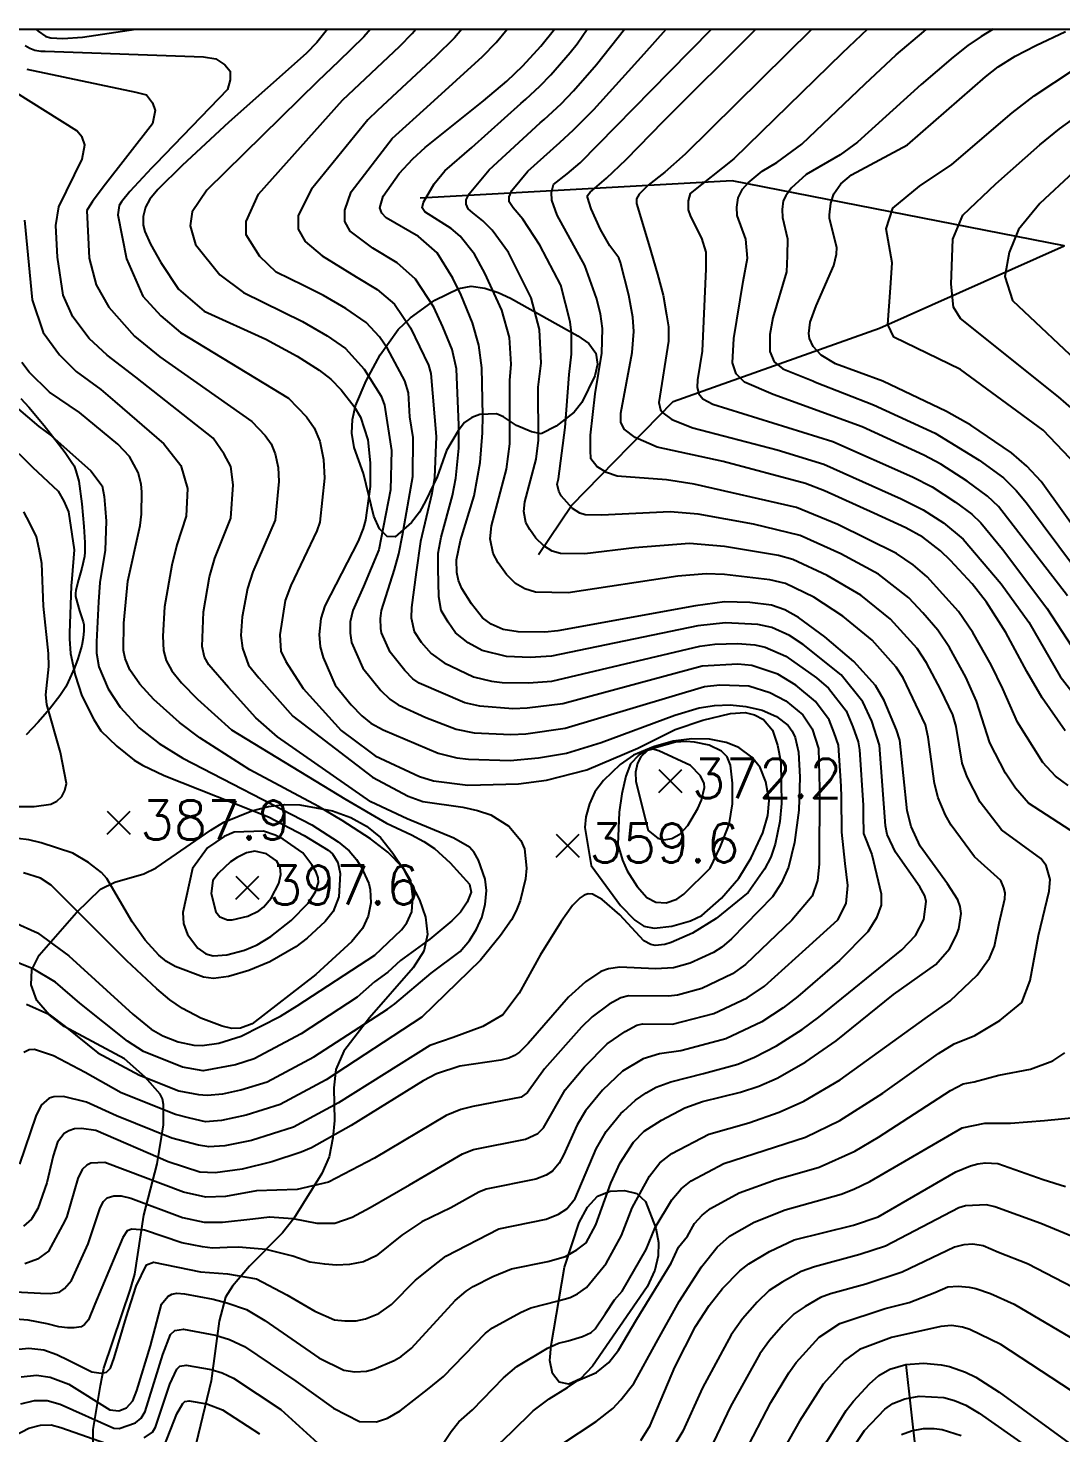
# Model space of a CAD drawing. Extents: x 197794 to 200030, y 561152 to 563931.
# Drawn here: x 199633.7 to 199871.8, y 563603.6 to 563927.4 of the extents above; entities that cross this region are included whole.
import ezdxf

# ---------------------------------------------------------------- set-up
doc = ezdxf.new("R2010")
doc.units = 0
for name, color, linetype in [('E0022112', 5, 'CONTINUOUS'), ('F0017111', 30, 'CONTINUOUS'), ('F0017114', 7, 'CONTINUOUS'), ('F0027132', 7, 'CONTINUOUS'), ('F0027217', 7, 'CONTINUOUS'), ('G0037213', 32, 'CONTINUOUS'), ('H0017334', 7, 'CONTINUOUS')]:
    doc.layers.add(name, color=color, linetype=linetype)
doc.styles.add('NGSW', font='romans.shx', dxfattribs={"bigfont": 'ngsw.shx'})

# ---------------------------------------------------------------- blocks, each defined once
blk = doc.blocks.new('F0027217')
at = {"layer": 'F0027217'}
for p, q in [((-2.652, 2.652), (2.652, -2.652)), ((-2.652, -2.652), (2.652, 2.652))]:
    blk.add_line(p, q, dxfattribs=at)

msp = doc.modelspace()

# ---------------------------------------------------------------- linework, layer by layer
at = {"layer": 'E0022112', "flags": 128}
for points in [[(199751.349, 563806.077), (199759.012, 563817.362), (199782.46, 563841.372), (199830.026, 563858.248), (199872.599, 563877.274), (199796.007, 563892.216), (199724.087, 563888.21)], [(199836.1, 563619.36), (199839.513, 563588.445), (199848.174, 563542.958), (199851.66, 563511.36)]]:
    msp.add_lwpolyline(points, dxfattribs=at)
at = {"layer": 'F0017111'}
for points, elevation in [([(199629.15, 563622.63), (199633.88, 563623.1), (199637.32, 563622.74), (199640.28, 563621.68), (199643.01, 563620.36), (199648.37, 563617.7), (199650.51, 563617.39), (199651.79, 563617.58), (199652.65, 563618.49), (199653.56, 563620.87), (199656.31, 563630.16), (199658.57, 563637.44), (199660.95, 563642.36), (199662.62, 563642.95), (199673.46, 563640.75), (199679.66, 563640.25), (199686.36, 563639.12), (199693.38, 563635.42), (199699.78, 563631.66), (199704.3, 563629.65), (199706.68, 563629.4), (199709.32, 563629.4), (199711.45, 563629.9), (199714.59, 563631.15), (199717.48, 563633.16), (199723, 563638.81), (199727.14, 563642.07), (199730.01, 563644.32), (199742.2, 563650.6), (199753.17, 563652.89), (199756.02, 563654.01), (199757.94, 563655.26), (199759.82, 563657.64), (199764.7, 563669.06), (199766.99, 563673.05), (199770.33, 563677.23), (199770.95, 563677.78), (199773.74, 563680.31), (199776.18, 563682.01), (199778.54, 563683.27), (199781.87, 563684.52), (199789.42, 563686.41), (199797.31, 563688.63), (199801.21, 563690.19), (199806.29, 563692.8), (199812.15, 563696.55), (199815.98, 563699.46), (199835.16, 563714.94), (199838.28, 563718.26), (199840.2, 563721.98), (199840.78, 563726.09), (199840.45, 563727.38), (199839.3, 563729.48), (199833.72, 563737.45), (199831.79, 563741.55), (199831.42, 563743.53), (199830.03, 563762.16), (199828.2, 563767.7), (199826.19, 563772.1), (199821.15, 563778.35), (199812.42, 563785.37), (199809.28, 563787.4), (199805.16, 563789.28), (199801.93, 563789.98), (199794.46, 563790.31), (199788.08, 563789.64), (199754.39, 563782.62), (199749.42, 563782.36), (199743.96, 563782.57), (199738.42, 563783.96), (199735.14, 563785.69), (199732.25, 563788), (199730.53, 563790.48), (199728.91, 563793.18), (199728.37, 563796.3), (199728.26, 563802.87), (199728.26, 563806.43), (199728.93, 563810.08), (199731.55, 563819.7), (199732.3, 563823.65), (199733, 563830.57), (199733.04, 563835.94), (199732.44, 563848.91), (199731.44, 563853.32), (199729.35, 563858.58), (199727.25, 563863.08), (199723.05, 563869.57), (199718.77, 563873.35), (199713.21, 563876.68), (199707.97, 563880.62), (199706.73, 563882.85), (199706.73, 563885.45), (199708.21, 563889.66), (199717.64, 563901.96), (199726.5, 563909.99), (199738.43, 563920.88), (199741.6, 563924.13), (199744.124, 563927.175)], 330), ([(199733.667, 563927.176), (199731.97, 563925.18), (199727.64, 563920.87), (199714.26, 563908.44), (199711.99, 563906.33), (199699.05, 563890.28), (199695.95, 563884.22), (199695.95, 563881.12), (199697.56, 563878.27), (199701.52, 563874.93), (199709.34, 563870.11), (199714.2, 563867.2), (199718.14, 563863.79), (199721.89, 563858.31), (199725.98, 563849.74), (199726.58, 563847.8), (199727.8, 563833.29), (199727.36, 563823.85), (199726.77, 563820.14), (199724.14, 563809.09), (199723.16, 563802.05), (199722.12, 563793.87), (199722.05, 563791.51), (199722.67, 563788.32), (199724.33, 563785.89), (199726.62, 563783.26), (199729.6, 563781.08), (199736.4, 563777.91), (199740.56, 563776.88), (199742.98, 563776.61), (199749.1, 563776.5), (199754.44, 563776.91), (199788.61, 563784.98), (199792.06, 563785.38), (199797.28, 563785.56), (199801.25, 563785.25), (199803.67, 563784.72), (199808.4, 563782.67), (199815.49, 563777.65), (199818.21, 563775.27), (199822.28, 563770.04), (199823.89, 563766.33), (199825.12, 563762.92), (199825.4, 563761.04), (199826.24, 563748.3), (199826.21, 563746.01), (199826.35, 563741.76), (199828.24, 563736.92), (199830.36, 563727.84), (199830.36, 563725.24), (199829.3, 563722.29), (199827.29, 563719.11), (199820.8, 563712.52), (199811.18, 563704.22), (199807.8, 563701.55), (199802.88, 563698.34), (199794.56, 563694.44), (199790.24, 563693.28), (199784.2, 563691.67), (199779.26, 563691), (199775.49, 563689.83), (199770.73, 563686.96), (199766.16, 563682.59), (199762.24, 563677.87), (199760.27, 563674.63), (199757.16, 563667.58), (199756.16, 563665.79), (199754.59, 563663.93), (199753.14, 563662.99), (199750.78, 563662.1), (199739.29, 563659.77), (199737.59, 563659.08), (199731.15, 563655.51), (199724.51, 563652.25), (199719.86, 563649.2), (199713.91, 563644.39), (199711.02, 563643.05), (199707.8, 563642.41), (199704.8, 563642.25), (199702.11, 563642.49), (199698.63, 563642.96), (199694.76, 563644.3), (199688.6, 563645.88), (199684.88, 563646.2), (199682.21, 563646.42), (199679.61, 563646.32), (199676.19, 563646.21), (199673.86, 563646.47), (199669.16, 563647.39), (199660.52, 563650.29), (199657.61, 563650.53), (199656.54, 563650.2), (199655.51, 563648.65), (199649.04, 563633.23), (199647.64, 563629.69), (199646.71, 563628.57), (199645.92, 563628.06), (199644.34, 563627.83), (199642.8, 563627.83), (199640.8, 563628.02), (199638.05, 563628.71), (199633.73, 563629.55), (199629.77, 563629.85)], 335), ([(199630.73, 563636.09), (199636.53, 563635.79), (199638.76, 563635.7), (199640.9, 563636.06), (199642.06, 563636.86), (199643.67, 563638.73), (199647.55, 563647.19), (199648.85, 563651.06), (199650.32, 563655.44), (199651.09, 563656.97), (199651.88, 563657.77), (199653.47, 563658.27), (199655.14, 563658.25), (199657.34, 563657.67), (199669.32, 563653.23), (199674.25, 563652.19), (199678.51, 563652.14), (199685.49, 563652.93), (199689.34, 563653.43), (199694.74, 563653.01), (199700.25, 563651.95), (199704.38, 563651.95), (199708.41, 563653.33), (199712.54, 563655.55), (199721.66, 563660.79), (199733.82, 563667.91), (199736.37, 563668.94), (199748.38, 563671.3), (199751.23, 563672.6), (199752.49, 563673.95), (199757.49, 563682.69), (199761.98, 563687.95), (199767.23, 563693.25), (199771.37, 563696.09), (199774.05, 563697.56), (199775.35, 563697.86), (199782.3, 563697.83), (199791.82, 563700.25), (199799.48, 563703.88), (199803.45, 563706.55), (199813.01, 563715.2), (199820.36, 563721.88), (199822.34, 563725.61), (199822.69, 563729.81), (199822.11, 563734.83), (199821.29, 563742.07), (199821.21, 563750.13), (199821.13, 563752.65), (199820.53, 563762.13), (199819.58, 563764.96), (199818.38, 563767.99), (199815.28, 563772.19), (199810.7, 563775.99), (199806.56, 563778.48), (199800.57, 563780.52), (199797.31, 563780.78), (199789.14, 563780.33), (199756.99, 563771.64), (199748.77, 563770.64), (199745.47, 563770.54), (199737.87, 563771.1), (199734.39, 563771.86), (199723.89, 563776.45), (199722.42, 563777.42), (199720.54, 563779.33), (199717.14, 563783.6), (199715.21, 563788.02), (199715.03, 563789.04), (199714.97, 563791.32), (199715.15, 563793.17), (199718.17, 563802.6), (199719.16, 563806.21), (199720.01, 563810.51), (199722.42, 563824.06), (199722.49, 563833.04), (199721.73, 563837.85), (199721.39, 563843.32), (199720.52, 563846.15), (199716.54, 563853.55), (199714.73, 563856.23), (199711.64, 563859.54), (199706.96, 563862.77), (199701.77, 563865.76), (199697.18, 563868.08), (199690.87, 563871.21), (199687.15, 563874.8), (199683.93, 563879.76), (199683.93, 563882.85), (199686.78, 563889.17), (199706.21, 563910.81), (199719.42, 563923.26), (199722.26, 563926.16), (199723.108, 563927.178)], 340), ([(199632, 563610.28), (199635.18, 563611.03), (199638.08, 563611.06), (199641.07, 563610.25), (199653.44, 563604.68), (199654.69, 563604.61), (199658.41, 563605.9), (199659.76, 563606.95), (199660.69, 563608.55), (199664.75, 563621.63), (199666.54, 563626.24), (199667.52, 563627.16), (199669.5, 563627.48), (199676.93, 563626.1), (199680.13, 563625.12), (199683.61, 563623.48), (199695.38, 563615.52), (199704.09, 563609.31), (199710.07, 563606.25), (199714.01, 563606.11), (199716.56, 563606.98), (199719.48, 563608.66), (199725.75, 563613.62), (199729.5, 563616.58), (199739.15, 563626.56), (199740.8, 563627.84), (199747.21, 563631.33), (199749.59, 563632.42), (199755.9, 563634), (199758.67, 563634.78), (199760.39, 563635.61), (199762.42, 563637.13), (199766.95, 563642.62), (199770.48, 563649.06), (199772.96, 563655.44), (199776.94, 563662.76), (199779.38, 563665.84), (199782.15, 563668.03), (199790.64, 563672.47), (199799.87, 563675.05), (199806.84, 563677.52), (199812.56, 563680.1), (199820.93, 563684.96), (199840.56, 563699.15), (199846.27, 563703.21), (199852.56, 563709.13), (199855.34, 563713), (199856.55, 563715.78), (199857.61, 563721.13), (199858.87, 563726.7), (199858.99, 563728.07), (199858.66, 563729.23), (199857.97, 563730.9), (199851.92, 563736.39), (199846.54, 563743.67), (199845.23, 563745.97), (199843.51, 563750), (199842.67, 563753.29), (199841.25, 563764), (199840.6, 563766.81), (199835.45, 563777.64), (199833.88, 563780.13), (199828.31, 563786.31), (199821.55, 563791.89), (199814.83, 563796.25), (199808.34, 563799.39), (199804.68, 563800.27), (199794.23, 563801.51), (199790.01, 563801.63), (199783.54, 563801.08), (199758.19, 563797.28), (199750.68, 563797.43), (199748.19, 563798.14), (199746.04, 563799.41), (199744.01, 563801.48), (199742.1, 563804.18), (199740.9, 563806.34), (199740.24, 563809.7), (199740.56, 563812.67), (199744.02, 563825.76), (199744.78, 563831.59), (199744.79, 563846.21), (199745.09, 563849.98), (199744.65, 563856.12), (199742.93, 563862.39), (199739, 563870.96), (199736.58, 563875.32), (199733.32, 563879.44), (199731.22, 563881.22), (199725.14, 563885.08), (199724.55, 563885.99), (199724.83, 563887.28), (199727.3, 563891.53), (199729.77, 563894.53), (199736, 563899.95), (199747.27, 563910.08), (199748.44, 563911.07), (199751.69, 563914.05), (199754.2, 563916.65), (199758.67, 563921.82), (199760.29, 563923.85), (199762.582, 563927.172)], 320), ([(199712.609, 563927.179), (199711.07, 563925.45), (199705.23, 563919.74), (199700.5, 563915.24), (199674.88, 563890.04), (199671.54, 563885.08), (199671.04, 563881.86), (199672.28, 563877.53), (199677.86, 563870.59), (199683.32, 563866.51), (199696.93, 563859.77), (199702.61, 563856.5), (199706.89, 563853.55), (199711.19, 563848.78), (199715.06, 563842.56), (199715.86, 563840.52), (199717.46, 563830.05), (199717.21, 563821.01), (199714.53, 563807.18), (199711.01, 563798.74), (199708.53, 563793.17), (199707.98, 563790.53), (199707.91, 563787.93), (199708.29, 563785.8), (199710.86, 563779.9), (199714.98, 563774.74), (199717.06, 563772.73), (199719.02, 563771.44), (199725.41, 563768.52), (199732.38, 563765.81), (199736.55, 563765), (199744.96, 563764.62), (199748.44, 563764.77), (199757.51, 563766.05), (199789.67, 563775.67), (199793.2, 563776.03), (199799.89, 563775.78), (199804.71, 563774.3), (199808.44, 563772.34), (199812.34, 563769.11), (199814.48, 563765.93), (199815.94, 563761.34), (199816.18, 563752.12), (199816.07, 563734.7), (199815.7, 563730.91), (199814.49, 563727.29), (199809.78, 563721.82), (199799.1, 563711.54), (199796.08, 563709.42), (199789.07, 563706.06), (199783.42, 563704.51), (199781.36, 563704.27), (199772.09, 563704.32), (199770.35, 563703.91), (199767.69, 563702.43), (199763.74, 563699.53), (199761.26, 563697.13), (199752.74, 563687.52), (199748.83, 563682.1), (199747.39, 563680.96), (199736.24, 563678.82), (199733.46, 563678.12), (199730.06, 563676.74), (199713.58, 563666.93), (199702.96, 563661.4), (199695.73, 563659.72), (199686.32, 563659.41), (199679.21, 563658.05), (199674.65, 563657.91), (199669.48, 563659.07), (199651.39, 563665.89), (199648.18, 563665.78), (199647.21, 563665.34), (199646.16, 563664.28), (199645.14, 563662.24), (199642.6, 563653.45), (199642.14, 563652.44), (199638.41, 563645.52), (199635.88, 563643.65), (199632.91, 563642.55)], 345), ([(199729.56, 563601.34), (199731.27, 563603.91), (199733.02, 563606.17), (199736.13, 563608.94), (199743.32, 563616.32), (199746.4, 563618.86), (199753.45, 563623.16), (199755.97, 563624.24), (199758.21, 563624.81), (199761.53, 563625.82), (199763.51, 563626.72), (199764.45, 563627.55), (199766.83, 563631.08), (199768.93, 563634.3), (199770.63, 563636.29), (199776.21, 563645.89), (199778.3, 563650.92), (199782.15, 563657.3), (199784.24, 563659.82), (199786.58, 563661.66), (199794.14, 563665.7), (199812.93, 563671.79), (199820.82, 563675.63), (199830.78, 563681.89), (199843.61, 563691.03), (199847.2, 563693.25), (199852.01, 563695.24), (199857.77, 563698.67), (199862.85, 563702.78), (199864.77, 563707.86), (199866.69, 563718.28), (199869.14, 563728.46), (199869.38, 563731.2), (199868.41, 563734.4), (199867.22, 563735.97), (199858.15, 563742.6), (199853.18, 563749.02), (199850.18, 563754.81), (199849.05, 563758), (199847.71, 563766.46), (199846.88, 563769.13), (199844.13, 563774.88), (199840.82, 563781.13), (199838.66, 563784.4), (199832.54, 563791.19), (199825.67, 563796.7), (199817.95, 563801.26), (199810.04, 563804.94), (199806.74, 563805.82), (199794.27, 563807.96), (199786.21, 563808.61), (199773.48, 563807.6), (199762.05, 563806.22), (199756.42, 563806.33), (199754.55, 563806.86), (199752.63, 563808.06), (199750.79, 563809.85), (199749.37, 563811.88), (199748.46, 563813.5), (199747.96, 563816.02), (199748.21, 563818.25), (199750.8, 563828.07), (199751.37, 563832.44), (199751.27, 563844.69), (199751.99, 563850.22), (199751.64, 563857.93), (199749.72, 563865.28), (199744.46, 563875.68), (199740.68, 563880.86), (199738.51, 563883.03), (199736.25, 563884.89), (199735.17, 563885.78), (199734.68, 563886.86), (199734.68, 563887.84), (199735.37, 563889.22), (199739.99, 563894.77), (199751.77, 563905.58), (199752.65, 563906.34), (199756.61, 563909.98), (199759.46, 563912.96), (199764.71, 563919.07), (199771.201, 563927.171)], 315), ([(199633.03, 563923.41), (199634.06, 563922.78), (199635.2, 563922.37), (199636.62, 563922.12), (199637.64, 563922.1), (199674.16, 563920.79), (199677, 563920.38), (199679.03, 563918.96), (199680.25, 563917.54), (199680.25, 563915.51), (199679.64, 563913.28), (199663.1, 563896.18), (199662.15, 563895.17), (199657.14, 563889.75), (199655.23, 563887.42), (199654.65, 563886.54), (199654.41, 563884.42), (199656.37, 563874.25), (199660.13, 563865.61), (199664.26, 563861.07), (199668.82, 563857.23), (199693.71, 563842.15), (199697.87, 563837.8), (199699.67, 563835.29), (199700.93, 563832.22), (199701.81, 563828.01), (199702.02, 563823.68), (199700.95, 563813.51), (199700.29, 563811.58), (199694.23, 563798.91), (199692.96, 563795.51), (199691.76, 563787.55), (199691.95, 563783.77), (199693.13, 563781.43), (199697.11, 563775.22), (199705.9, 563765.5), (199712.46, 563760.58), (199713.7, 563759.69), (199723.93, 563754.91), (199727.19, 563753.91), (199735.1, 563752.89), (199746.75, 563753.25), (199753.22, 563754.06), (199762.52, 563756.47), (199774.29, 563761.43), (199782.9, 563765.75), (199789.26, 563767.88), (199795.63, 563769.4), (199798.99, 563769.69), (199801.21, 563769.16), (199803.22, 563768.06), (199805.36, 563765.61), (199806.52, 563762.14), (199807.25, 563758.23), (199807.39, 563748.72), (199807.02, 563744.51), (199805.93, 563739.32), (199804.95, 563736.31), (199803.51, 563733.52), (199799.73, 563728.14), (199792.33, 563722.16), (199786.86, 563718.78), (199782, 563716.66), (199780.47, 563716.18), (199778.27, 563715.97), (199777.25, 563716.16), (199775.69, 563717.03), (199770.14, 563722.99), (199766.04, 563726.57), (199763.81, 563727.82), (199762.85, 563727.86), (199761.91, 563727.58), (199761, 563726.97), (199759.25, 563725.14), (199756.58, 563721.47), (199751.72, 563713.69), (199746.91, 563704.98), (199743.15, 563699.94), (199738.54, 563697.28), (199731.73, 563694.74), (199726.3, 563692.91), (199705.27, 563679.71), (199694.85, 563674.04), (199685.2, 563671.02), (199679.08, 563669.79), (199675.32, 563669.52), (199672.98, 563669.95), (199666.82, 563671.55), (199654.09, 563676.69), (199647.14, 563679.83), (199641.83, 563681.11), (199639.6, 563681.03), (199638.57, 563680.77), (199636.69, 563679.14), (199635.49, 563676.57), (199631.73, 563665.51)], 355), ([(199633.38, 563917.95), (199658.54, 563912.67), (199660.98, 563912.07), (199662.4, 563910.24), (199663, 563908.42), (199662.4, 563905.37), (199650.99, 563890.79), (199648.52, 563887.49), (199647.42, 563885.74), (199647.26, 563885.4), (199647.73, 563874.39), (199649.4, 563868.26), (199652.32, 563863.11), (199658.19, 563856.43), (199664.02, 563851.66), (199685.26, 563836.75), (199688.38, 563833.49), (199689.73, 563831.6), (199690.68, 563829.3), (199691.34, 563826.14), (199691.5, 563822.89), (199690.67, 563813.97), (199685.47, 563802.06), (199684.24, 563798.22), (199683.07, 563791.74), (199682.75, 563787.44), (199683.11, 563784.5), (199684.49, 563780.57), (199686.87, 563777.68), (199694.71, 563768.8), (199713.09, 563754.77), (199721.31, 563750.36), (199724.7, 563749.11), (199733.93, 563747.84), (199737.28, 563747.09), (199740.36, 563746.07), (199744.52, 563743.49), (199747.28, 563740.12), (199748.17, 563738.23), (199748.6, 563733.75), (199748.39, 563731.29), (199747.14, 563726.27), (199746.23, 563723.91), (199745.13, 563721.89), (199742.62, 563718.24), (199737.97, 563712.56), (199724.47, 563699.4), (199702.41, 563684.99), (199691.84, 563679.3), (199683.96, 563676.83), (199678.25, 563675.63), (199674.56, 563675.33), (199670.94, 563676.12), (199667.64, 563677.01), (199655.17, 563682), (199646.85, 563686.64), (199639.55, 563690.52), (199635.15, 563691.98), (199633.95, 563691.88), (199632.69, 563691.3)], 360), ([(199633.3, 563702.41), (199638.43, 563700.12), (199642.24, 563697.28), (199649.73, 563691.23), (199659.37, 563686.07), (199668.46, 563682.46), (199672.94, 563681.57), (199674.97, 563681.42), (199678.56, 563681.73), (199682.72, 563682.64), (199688.84, 563684.55), (199699.54, 563690.27), (199716.52, 563701.27), (199718.21, 563702.54), (199726.64, 563709.58), (199733.32, 563714.58), (199735.44, 563717.1), (199737.08, 563719.7), (199738.29, 563722.44), (199739.07, 563725.41), (199739.38, 563728.61), (199739.06, 563731.22), (199737.51, 563735.66), (199736.57, 563737.36), (199735.43, 563738.6), (199731.88, 563740.73), (199721.08, 563745.13), (199712.72, 563749.06), (199691.22, 563764.09), (199686.23, 563768.46), (199679.93, 563775.44), (199675.39, 563780.65), (199674.38, 563782.43), (199673.84, 563784.89), (199674.11, 563792.86), (199675.52, 563800.93), (199676.71, 563805.21), (199680.4, 563814.43), (199680.98, 563822.11), (199680.44, 563826.38), (199678.9, 563829.18), (199676.33, 563832.89), (199658.49, 563846.97), (199651.88, 563852.04), (199647.73, 563855.86), (199643.96, 563860.88), (199641.73, 563865.89), (199640.48, 563874.67), (199640.1, 563881.95), (199640.77, 563886.21), (199646.16, 563897.26), (199646.77, 563900.51), (199646.16, 563902.33), (199644.95, 563903.75), (199627.09, 563914.9)], 365), ([(199632.85, 563883.16), (199634.63, 563864.78), (199637.13, 563857.25), (199640.9, 563852.1), (199644.76, 563848.24), (199650.43, 563844.12), (199653.67, 563841.38), (199664.99, 563831.63), (199668.93, 563826.59), (199670.46, 563821.33), (199670.12, 563814.89), (199667.95, 563808.35), (199666.8, 563803.65), (199665.15, 563793.99), (199664.72, 563787.24), (199664.87, 563783.98), (199665.51, 563781.63), (199666.84, 563779.26), (199669.04, 563776.52), (199672.78, 563772.73), (199680.6, 563765.68), (199706.71, 563749.75), (199716.34, 563744.17), (199722.12, 563741.48), (199724.96, 563739.94), (199727.37, 563738.32), (199731.03, 563734.99), (199735.44, 563730.1), (199735.81, 563728.25), (199734.96, 563725.96), (199733.36, 563723.67), (199731.38, 563721.61), (199726.28, 563717.38), (199719.56, 563712.49), (199716.61, 563709.77), (199713.58, 563707.56), (199709.56, 563704.01), (199696.67, 563695.56), (199685.83, 563689.81), (199681.48, 563688.44), (199674.08, 563687.03), (199669.27, 563687.91), (199660.26, 563691.48), (199656.63, 563693.92), (199645.61, 563702.66), (199639.97, 563707.47), (199634.88, 563710.57), (199630.4, 563712.35)], 370), ([(199630.94, 563840.03), (199636.15, 563835.57), (199639.06, 563833.42), (199648.17, 563825.4), (199650.75, 563821.95), (199651.26, 563819.48), (199651.47, 563816.7), (199651.71, 563813.81), (199651.46, 563807.12), (199650.24, 563799.62), (199649.95, 563795.21), (199649.45, 563785.97), (199649.45, 563783.37), (199649.97, 563780.19), (199652.15, 563775.12), (199654.95, 563770.86), (199659.28, 563766.14), (199663.87, 563762.49), (199669.35, 563759.13), (199699.09, 563743.76), (199705.16, 563739.82), (199707.69, 563737.75), (199709.38, 563735.8), (199710.48, 563734.08), (199712.27, 563730.24), (199712.57, 563728.84), (199712.69, 563725.76), (199712.1, 563722.71), (199710.79, 563719.88), (199708.36, 563716.86), (199700, 563709.24), (199685.32, 563697.89), (199682.65, 563696.89), (199680.65, 563696.81), (199678.4, 563697.35), (199673.52, 563699.17), (199669.27, 563701.43), (199666.39, 563703.41), (199663.33, 563705.93), (199656.46, 563712.45), (199639.03, 563729.87), (199636.54, 563731.48), (199632.59, 563732.74)], 380), ([(199660.41, 563602.47), (199662.39, 563603.72), (199663.09, 563604.92), (199666.37, 563614.8), (199667.94, 563618.31), (199668.67, 563619), (199670.15, 563619.24), (199675.9, 563618.19), (199678.46, 563617.43), (199681.08, 563616.21), (199691.97, 563608.95), (199702.94, 563598.98)], 315), ([(199630.63, 563602.99), (199633.85, 563604.71), (199636.53, 563605.36), (199639, 563605.46), (199641.24, 563604.85), (199653.33, 563600.59)], 315)]:
    msp.add_lwpolyline(points, dxfattribs=dict(at, elevation=elevation))
at = {"layer": 'F0017111', "flags": 128}
for points, elevation in [([(199876.82, 563740.7), (199864.37, 563748.8), (199861.38, 563752.25), (199859.03, 563755.69), (199855.44, 563762.7), (199852.4, 563772.24), (199849.94, 563777.78), (199846.18, 563784.62), (199843.44, 563788.67), (199839.96, 563792.66), (199836.77, 563796.07), (199829.8, 563801.52), (199821.07, 563806.27), (199811.74, 563810.5), (199800.95, 563813.06), (199788.17, 563815.41), (199781.77, 563815.89), (199765.91, 563815.16), (199762.15, 563815.23), (199760.91, 563815.59), (199759.22, 563816.71), (199756.63, 563819.59), (199756.03, 563820.67), (199755.69, 563822.34), (199755.98, 563823.56), (199757.49, 563835.36), (199758.45, 563847.57), (199758.99, 563852.28), (199759, 563857.21), (199758.64, 563859.73), (199756.5, 563868.16), (199751.68, 563877.43), (199747.77, 563883.42), (199745.51, 563885.98), (199744.62, 563887.35), (199744.62, 563888.53), (199745.21, 563890.01), (199748.9, 563894.46), (199756.26, 563901.09), (199759.48, 563904.02), (199764.12, 563908.68), (199775.72, 563921.5), (199780.85, 563927.17)], 310), ([(199873.47, 563752.83), (199870.59, 563755.01), (199867.67, 563758.16), (199861.82, 563767.4), (199858.44, 563775.12), (199855.76, 563780.69), (199851.54, 563788.11), (199848.22, 563792.94), (199841.01, 563800.95), (199837.78, 563803.67), (199833.92, 563806.33), (199820.38, 563813.04), (199810.88, 563816.92), (199787.25, 563822.31), (199780.88, 563823.3), (199769.53, 563824.15), (199767.07, 563824.97), (199764.81, 563826.41), (199763.47, 563828.16), (199763.37, 563830.11), (199763.37, 563833.59), (199764.46, 563843.09), (199765.99, 563852.48), (199766.12, 563858.17), (199765.64, 563861.54), (199764.74, 563865.2), (199762.03, 563872.71), (199755.64, 563884.31), (199754.46, 563887.75), (199754.36, 563889.52), (199754.85, 563891.38), (199758, 563893.87), (199760.99, 563896.37), (199781.69, 563917.41), (199791.278, 563927.168)], 305), ([(199814.415, 563927.165), (199785.2, 563898.35), (199780.5, 563894.23), (199776.66, 563891.21), (199774.55, 563889.19), (199773.95, 563888.11), (199773.95, 563887.02), (199776.83, 563877.53), (199778.82, 563870.7), (199780.14, 563865.85), (199780.87, 563861.36), (199781.36, 563858.61), (199781.33, 563855.24), (199779.15, 563841.1), (199779.53, 563839.45), (199780.02, 563838.76), (199782.1, 563837.2), (199786.98, 563835.31), (199806.39, 563830.22), (199817.18, 563826.89), (199835.01, 563818.95), (199840.08, 563816.41), (199844.78, 563813.36), (199849.31, 563809.59), (199858.02, 563799.33), (199864.41, 563790.45), (199871.65, 563777.99), (199877.55, 563770.36)], 295), ([(199827.224, 563927.164), (199821.38, 563921.64), (199796.41, 563897.31), (199786.31, 563889.28), (199785.87, 563887.62), (199785.87, 563885.52), (199786.42, 563883.97), (199788.96, 563878.99), (199789.96, 563875.78), (199789.96, 563871.91), (199789.08, 563852.98), (199788.02, 563846.35), (199787.93, 563844.56), (199788.32, 563843.09), (199789.3, 563842.01), (199791.58, 563840.76), (199819.22, 563832.17), (199837.61, 563823.99), (199842.12, 563821.68), (199847.51, 563818.19), (199851.32, 563815.36), (199853.39, 563813.36), (199858.4, 563807.34), (199868.62, 563793.73), (199875.54, 563783.13)], 290), ([(199873.35, 563796.56), (199857.47, 563817.12), (199854.94, 563819.57), (199850.25, 563823.03), (199844.15, 563826.94), (199840.22, 563829.02), (199826.04, 563835.53), (199805.45, 563842.95), (199798.88, 563845.8), (199796.97, 563847.7), (199796.08, 563850.28), (199796.41, 563855.87), (199798.54, 563869.06), (199799.55, 563874.43), (199799.21, 563878.79), (199797.15, 563884.26), (199797.08, 563886.13), (199797.44, 563888.29), (199798.45, 563890.3), (199799.75, 563891.78), (199802.92, 563894.45), (199806.36, 563896.43), (199812.12, 563900.65), (199826.7, 563914.62), (199833.87, 563921.24), (199840.23, 563926.67), (199840.872, 563927.162)], 285), ([(199856.199, 563927.16), (199853.43, 563925.48), (199850.4, 563923.41), (199847, 563920.74), (199839.62, 563914.45), (199824.96, 563901.13), (199820.9, 563898.2), (199813.09, 563893.71), (199809.6, 563890.54), (199808.44, 563888.8), (199807.76, 563887.64), (199807.57, 563885.61), (199807.66, 563883.78), (199808.82, 563878.86), (199808.73, 563874.91), (199808.53, 563871.24), (199805.43, 563860.61), (199804.68, 563856.83), (199804.68, 563852.92), (199805.7, 563850.54), (199807.74, 563848.92), (199814.6, 563846.12), (199815.27, 563845.82), (199828.65, 563840.59), (199842.82, 563834.05), (199852.98, 563827.87), (199858.56, 563823.77), (199861.55, 563820.88), (199863.92, 563818.01), (199875.19, 563802.86)], 280), ([(199875.43, 563826.67), (199867.75, 563834.74), (199848.66, 563848.71), (199833.31, 563856.19), (199831.93, 563859.14), (199832.52, 563867.6), (199832.91, 563873.3), (199831.54, 563881.17), (199833.11, 563885.9), (199839.21, 563891.01), (199846.66, 563896.03), (199860.6, 563907.89), (199865.67, 563911.85), (199874.99, 563917.94)], 270), ([(199878.38, 563836.32), (199871.3, 563842.41), (199848.66, 563860.52), (199847.09, 563863.07), (199846.5, 563868.39), (199846.89, 563878.81), (199849.25, 563884.32), (199856.82, 563891.5), (199867.01, 563900.55), (199871.54, 563904.23), (199885.36, 563914.2)], 265), ([(199874.74, 563894.25), (199866.99, 563886.97), (199862.05, 563880.98), (199859.88, 563875.67), (199858.9, 563870.16), (199860.67, 563864.65), (199877.79, 563848.51)], 260), ([(199628.56, 563832.29), (199634.66, 563826.19), (199640.61, 563820.7), (199641.96, 563818.36), (199642.98, 563815.94), (199643.77, 563810.76), (199644.31, 563807.2), (199643.79, 563800.46), (199643.58, 563798.9), (199643.21, 563787.95), (199643.22, 563786.65), (199643.45, 563783.26), (199644.52, 563778.25), (199646.08, 563773.53), (199648.82, 563768.06), (199650.46, 563765.41), (199654.16, 563761.92), (199658.17, 563758.66), (199660.08, 563757.49), (199665.05, 563755.11), (199689.15, 563745.58), (199697.37, 563741.33), (199702.91, 563737.96), (199703.84, 563737.06), (199705.11, 563735.05), (199705.66, 563732.57), (199705.36, 563727.18), (199704, 563723.77), (199702.16, 563721.45), (199698.04, 563717.62), (199695.39, 563715.67), (199689.46, 563712.22), (199684.59, 563710.2), (199679.91, 563708.83), (199676.42, 563708.37), (199674.1, 563708.64), (199667.57, 563711.14), (199665.59, 563712.25), (199663.84, 563713.69), (199660.69, 563717.18), (199657.67, 563721.42), (199651.84, 563731.41), (199650.59, 563732.8), (199647.61, 563735.05), (199644.03, 563737.2), (199636.69, 563739.63), (199633.83, 563740.28), (199626.14, 563741.26)], 385), ([(199630.13, 563747.97), (199635.07, 563747.98), (199638.89, 563748.52), (199640.34, 563749.24), (199641.44, 563750.31), (199642.19, 563751.7), (199642.57, 563753.27), (199641.15, 563760.45), (199637.98, 563771.48), (199637.76, 563773.76), (199638.43, 563780.3), (199638.39, 563783.24), (199637.23, 563794.18), (199636.82, 563804.02), (199636.27, 563807.3), (199635.59, 563810.16), (199634.08, 563813.3), (199632.72, 563815.9)], 390), ([(199740.69, 563599.57), (199745.2, 563603.86), (199750.14, 563608.67), (199753.8, 563611.41), (199758.03, 563614.05), (199760.47, 563615.66), (199764.73, 563617.5), (199767.59, 563619.79), (199769.82, 563622.65), (199774.08, 563629.8), (199781.95, 563642.71), (199783.63, 563646.4), (199785.7, 563648.95), (199787.36, 563651.84), (199789.1, 563653.79), (199791.02, 563655.3), (199797.63, 563658.93), (199806.2, 563661.99), (199816.06, 563664.87), (199824.29, 563668.57), (199829.79, 563671.78), (199846.36, 563682.49), (199849.31, 563684.08), (199851.8, 563684.54), (199857.49, 563686.07), (199864.84, 563687.46), (199869.97, 563689.4), (199872.74, 563691.2)], 310), ([(199756.78, 563600.99), (199764.7, 563606.2), (199768.54, 563609.2), (199770.38, 563611.23), (199773.38, 563615), (199778.51, 563624.32), (199783.78, 563633.9), (199788.97, 563641.88), (199792.56, 563646.39), (199795.45, 563648.93), (199801.12, 563652.16), (199808.25, 563655.04), (199821.16, 563658.62), (199824.09, 563659.78), (199827.76, 563661.52), (199849.1, 563673.94), (199854.3, 563675.03), (199860.18, 563675.03), (199868.03, 563675.62), (199875.88, 563676.4)], 305), ([(199875.73, 563648.32), (199867.22, 563651.9), (199856.63, 563655.71), (199854.64, 563656.15), (199849.84, 563655.97), (199848.29, 563655.44), (199831.38, 563646.64), (199825.45, 563644.69), (199815.01, 563641.91), (199811.94, 563640.76), (199807.55, 563638.36), (199804.6, 563636.38), (199801.8, 563633.69), (199798.44, 563629.88), (199795.78, 563626.17), (199789.16, 563613.97), (199784.65, 563604), (199780.81, 563597.59)], 295), ([(199878.78, 563634.97), (199864.14, 563642.6), (199857.45, 563645.2), (199853.88, 563646.73), (199851.53, 563647.06), (199849.47, 563646.91), (199847.28, 563646.41), (199835.21, 563640.66), (199826.87, 563637.91), (199818.72, 563635.64), (199816.42, 563634.78), (199812.85, 563632.74), (199810.36, 563631.01), (199807.8, 563628.49), (199804.62, 563624.87), (199802.42, 563621.81), (199795.62, 563609.71), (199791.74, 563601.47)], 290), ([(199798.84, 563598.94), (199804.97, 563610.57), (199809.06, 563617.46), (199810.8, 563619.85), (199816.13, 563625.64), (199820.89, 563628.8), (199831.3, 563632.28), (199836.85, 563633.64), (199842.77, 563635.99), (199845.79, 563637.24), (199848.12, 563637.44), (199850.66, 563637.19), (199852.25, 563636.89), (199855.63, 563635.75), (199861.05, 563633.3), (199878.24, 563623.13)], 285), ([(199874.27, 563613.25), (199857.96, 563624), (199850.83, 563627.41), (199849.16, 563627.97), (199846.63, 563628.35), (199844.13, 563628.09), (199832.78, 563625.55), (199825.37, 563622.82), (199821.9, 563620.27), (199816.98, 563614.84), (199811.56, 563606.28), (199805.94, 563596.4)], 280), ([(199810.12, 563579.33), (199826.58, 563604.12), (199831.2, 563609.04), (199833.11, 563610.4), (199835.84, 563611.46), (199839.15, 563612.06), (199844.83, 563611.73), (199847.3, 563611.03), (199849.93, 563610), (199853, 563608.14), (199871.07, 563595.48)], 270), ([(199665.02, 563600.5), (199667.98, 563607.97), (199669.33, 563610.39), (199669.82, 563610.85), (199670.81, 563611.01), (199674.87, 563610.28), (199678.54, 563608.93), (199687.03, 563603.34)], 310), ([(199835.07, 563603.22), (199837.41, 563604.08), (199840.18, 563604.6), (199842.63, 563604.59), (199844.44, 563604.36), (199848.83, 563602.98)], 265)]:
    msp.add_lwpolyline(points, dxfattribs=dict(at, elevation=elevation))
for points, elevation in [([(199763.54, 563734.38), (199770.29, 563725.18), (199773.62, 563721.81), (199775.7, 563720.37), (199778.01, 563719.91), (199782.12, 563720.37), (199786.41, 563721.64), (199789.04, 563722.9), (199793.55, 563726.85), (199797.6, 563731.48), (199800.45, 563736.17), (199803.08, 563741.91), (199804.29, 563745.95), (199804.53, 563749.34), (199803.77, 563753.71), (199802.51, 563756.95), (199800.55, 563759.4), (199797.55, 563761.59), (199794.61, 563762.76), (199790.81, 563763.52), (199786.72, 563763.58), (199782.41, 563763.05), (199777.87, 563761.77), (199773.27, 563759.81), (199770.21, 563757.69), (199766.35, 563754.01), (199764.4, 563751.39), (199763.13, 563748.58), (199762.28, 563745.6), (199762.06, 563743.15)], 360), ([(199787.38, 563762.85), (199785.39, 563762.99), (199783, 563762.86), (199778.6, 563761.63), (199776.63, 563761.08), (199774.49, 563759.82), (199772.61, 563757.82), (199771.49, 563754.96), (199770.59, 563750.88), (199769.94, 563746.71), (199769.69, 563739.27), (199770.76, 563735.63), (199771.81, 563733.14), (199774.11, 563729.52), (199776.35, 563727.05), (199778.42, 563725.94), (199780.81, 563725.78), (199783.3, 563726.62), (199784.92, 563727.8), (199790.92, 563733.81), (199793.29, 563738.59), (199795.33, 563743.86), (199796.08, 563748.63), (199796.14, 563753.39), (199795.64, 563757.5), (199794.86, 563759.45), (199793.55, 563760.77), (199790.76, 563762.14)], 365), ([(199776.66, 563742.43), (199778.87, 563740.67), (199780.25, 563740.3), (199782.11, 563740.61), (199783.95, 563741.65), (199785.79, 563743.62), (199788.1, 563747.53), (199788.95, 563749.49), (199789.64, 563752.35), (199789.54, 563753.29), (199788.7, 563755.1), (199786.44, 563757.47), (199779.13, 563760.82), (199777.72, 563761.19), (199776.51, 563760.9), (199774.94, 563759.48), (199774.17, 563757.95), (199773.77, 563755.93), (199773.8, 563753.74)], 370), ([(199671.59, 563733.7), (199669.35, 563723.56), (199669.51, 563721.05), (199670.47, 563718.51), (199672.81, 563715.32), (199674.68, 563714), (199676.39, 563713.55), (199679.47, 563713.79), (199683.57, 563714.86), (199686.52, 563716.11), (199689.68, 563718.02), (199694.37, 563721.7), (199698.28, 563725.74), (199699.95, 563728.31), (199700.64, 563730.49), (199700.58, 563731.54), (199700.11, 563732.82), (199699.09, 563734.57), (199697, 563737.33), (199692.47, 563740.49), (199690.66, 563741.41), (199687.98, 563742.34), (199681.21, 563742.06), (199678.92, 563741.06), (199675.02, 563738.43)], 390), ([(199675.89, 563727.95), (199676.96, 563723.68), (199677.92, 563722.55), (199679.69, 563721.9), (199680.75, 563721.86), (199684.37, 563722.71), (199686.85, 563723.95), (199687.94, 563724.8), (199689.76, 563726.85), (199691.51, 563730.23), (199691.96, 563732.3), (199691.83, 563734.02), (199690.96, 563735.43), (199688.62, 563737.1), (199685.93, 563737.67), (199684.01, 563737.31), (199681.92, 563736.27), (199680.38, 563735.2), (199677.55, 563732.62), (199676.25, 563730.92)], 395)]:
    msp.add_lwpolyline(points, close=True, dxfattribs=dict(at, elevation=elevation))
at = {"layer": 'F0017114'}
for points, elevation in [([(199632.06, 563616.54), (199635.59, 563616.88), (199638.74, 563616.44), (199643.05, 563614.86), (199652.53, 563608.89), (199654.57, 563608.64), (199656.41, 563609.33), (199657.85, 563611), (199658.75, 563613.33), (199661.87, 563623.66), (199664.41, 563633.27), (199665.88, 563635.06), (199666.86, 563635.56), (199667.94, 563635.77), (199669.74, 563635.65), (199676.39, 563634.42), (199679.54, 563633.6), (199684.03, 563632.01), (199688.27, 563629.52), (199700.69, 563620.89), (199706.47, 563618.08), (199709.05, 563617.65), (199711.71, 563617.84), (199713.39, 563618.3), (199718.07, 563620.26), (199719.69, 563621.2), (199722.07, 563623.1), (199732.17, 563634.13), (199734.66, 563636.26), (199736.3, 563637.32), (199740.86, 563639.64), (199745.12, 563641.43), (199753.56, 563643.1), (199757.57, 563644.28), (199760.22, 563645.76), (199762.39, 563647.41), (199764.58, 563651.56), (199768.06, 563661.15), (199770.17, 563665.83), (199773.29, 563670.61), (199775.73, 563673.12), (199779.7, 563675.67), (199785.13, 563678.5), (199789.17, 563679.98), (199797.97, 563682.12), (199802.15, 563683.52), (199806.37, 563685.39), (199813, 563689.12), (199819.99, 563693.99), (199833.26, 563704.65), (199842.98, 563711.59), (199846.15, 563715.2), (199847.7, 563718.15), (199848.3, 563719.81), (199848.84, 563723.29), (199848.59, 563724.94), (199848.03, 563726.51), (199845.7, 563730.19), (199839.36, 563738.83), (199837.3, 563743.38), (199836.39, 563747.01), (199834.67, 563763.29), (199833.95, 563765.7), (199831.08, 563772.45), (199829.11, 563775.85), (199824.08, 563781.43), (199817.42, 563787.08), (199811.33, 563791.6), (199808.21, 563793.3), (199805.08, 563794.37), (199800.14, 563795.06), (199794.3, 563795.17), (199787.55, 563794.29), (199755.81, 563788.46), (199752.85, 563788.21), (199746.66, 563788.24), (199743.23, 563788.81), (199740.43, 563790.01), (199738.49, 563791.51), (199735.96, 563794.68), (199733.72, 563798.27), (199732.96, 563800.09), (199732.54, 563801.92), (199732.47, 563804.84), (199733.35, 563809.33), (199736.57, 563819.58), (199737.9, 563827.32), (199738.48, 563834.16), (199738.54, 563838.13), (199738.27, 563849.1), (199737.65, 563854.31), (199736.15, 563859.51), (199733.56, 563865.88), (199731.64, 563869.8), (199728.04, 563875.6), (199723.72, 563879.43), (199716.28, 563883.73), (199715.23, 563884.75), (199714.81, 563885.99), (199715.57, 563888.71), (199719.27, 563893.91), (199722.4, 563897.3), (199725.27, 563899.91), (199738.72, 563910.67), (199744.04, 563915.22), (199747.79, 563918.75), (199751.94, 563923.28), (199755.043, 563927.173)], 325), ([(199702.75, 563927.18), (199700.23, 563924.09), (199697.83, 563921.62), (199679.96, 563905.75), (199669.18, 563895.79), (199663.57, 563890.21), (199661.74, 563888), (199660.78, 563886.13), (199660.24, 563884.04), (199660.24, 563881.98), (199660.61, 563880.53), (199661.91, 563877.6), (199664.32, 563873.42), (199668.34, 563867.26), (199674.28, 563862.17), (199688.47, 563855.72), (199695.71, 563851.84), (199700.82, 563848.62), (199703.47, 563846.48), (199705.84, 563844.02), (199708.86, 563840.22), (199710.34, 563837.73), (199712.03, 563832.55), (199712.52, 563827.19), (199712.57, 563821.73), (199711.47, 563814), (199710.98, 563812.09), (199709.82, 563809.18), (199702.14, 563794.26), (199701.21, 563791.32), (199700.77, 563787.65), (199701.02, 563784.84), (199701.73, 563782.31), (199704.47, 563775.98), (199708.16, 563771.42), (199710.67, 563768.87), (199712.74, 563767.19), (199715.57, 563765.64), (199728.22, 563760.27), (199732.52, 563759.23), (199735.23, 563758.89), (199744.84, 563758.57), (199751.39, 563759.25), (199757.84, 563760.27), (199765.81, 563762.74), (199782.83, 563769.04), (199788.4, 563770.74), (199791.99, 563771.3), (199795.54, 563771.4), (199799.2, 563771.05), (199802.91, 563770.19), (199806.26, 563768.78), (199808.93, 563766.69), (199809.89, 563765.36), (199810.57, 563763.88), (199811.35, 563760.55), (199811.63, 563754.79), (199811.43, 563747.16), (199810.44, 563739.73), (199809.01, 563733.99), (199807.42, 563730.38), (199805.3, 563727.15), (199795.88, 563717.52), (199793.63, 563715.56), (199791.73, 563714.37), (199786.32, 563711.87), (199782.49, 563710.83), (199778.34, 563710.6), (199770.12, 563710.95), (199767.54, 563710.6), (199765.78, 563709.92), (199762.23, 563707.61), (199758.26, 563704.03), (199748.98, 563693.34), (199747.01, 563691.34), (199745.81, 563690.56), (199744.52, 563689.95), (199742.66, 563689.48), (199733.26, 563688.17), (199727.82, 563686.4), (199724.76, 563684.74), (199708.14, 563674.43), (199699.04, 563669.29), (199696.66, 563668.28), (199689.86, 563666.06), (199683.03, 563664.37), (199676.81, 563663.53), (199673.28, 563663.73), (199666, 563666.1), (199649.32, 563673.27), (199645.98, 563673.8), (199644.41, 563673.68), (199643.09, 563673.25), (199642, 563672.58), (199640.47, 563670.59), (199639.44, 563667.48), (199638, 563661.21), (199635.93, 563655.34), (199634.45, 563652.89), (199632.65, 563651.28)], 350), ([(199630.37, 563721.31), (199635.83, 563718.84), (199643.09, 563713.56), (199657.8, 563700.15), (199662.06, 563696.7), (199664.73, 563695.14), (199668.26, 563693.77), (199671.92, 563692.97), (199673.84, 563692.87), (199677.65, 563693.44), (199682.83, 563695.06), (199691.89, 563699.66), (199695.72, 563702.01), (199713.62, 563713.75), (199719.77, 563719.6), (199721.04, 563721.17), (199722.18, 563723.69), (199722.42, 563727.2), (199721.97, 563730.88), (199720.13, 563733.87), (199716.6, 563737.47), (199712.63, 563740.54), (199706.1, 563744.8), (199700.64, 563747.99), (199684.84, 563756.46), (199673.27, 563763.83), (199668.59, 563767.38), (199662.67, 563772.67), (199659.42, 563776.22), (199657.17, 563779.52), (199656.08, 563782.13), (199655.71, 563783.99), (199655.72, 563790.29), (199656.65, 563799.93), (199659.51, 563812.79), (199659.85, 563815.35), (199659.94, 563820.55), (199659.78, 563822.33), (199659.1, 563825.02), (199657.08, 563828.71), (199654.38, 563831.49), (199645.52, 563838.85), (199638.59, 563843.51), (199633.9, 563848.1), (199632.23, 563850.32)], 375)]:
    msp.add_lwpolyline(points, dxfattribs=dict(at, elevation=elevation))
at = {"layer": 'F0017114', "flags": 128}
for points, elevation in [([(199635.49, 563927.19), (199635.99, 563926.7), (199637.75, 563925.52), (199638.89, 563925.17), (199641.71, 563925.03), (199646.23, 563925.34), (199658.534, 563927.186)], 350), ([(199872.84, 563765.42), (199867.54, 563773.05), (199863.96, 563779.09), (199859.17, 563788.08), (199854.64, 563795.13), (199851.35, 563799.3), (199846.4, 563804.7), (199844.08, 563806.96), (199840, 563810.08), (199836.09, 563812.2), (199828.73, 563815.64), (199817.34, 563820.74), (199812.94, 563822.47), (199793.93, 563827.56), (199778.73, 563830.84), (199773.63, 563833.04), (199771.15, 563834.99), (199770.35, 563836.63), (199770.39, 563838.64), (199773, 563852.67), (199773.37, 563857.47), (199773.11, 563860.81), (199772.17, 563865.87), (199770.28, 563873.4), (199769.87, 563874.47), (199767.86, 563877.23), (199765.69, 563881.04), (199763.52, 563885.81), (199762.68, 563888.45), (199762.69, 563888.86), (199763.27, 563889.64), (199767.03, 563892.87), (199771.62, 563897.15), (199780.21, 563906.02), (199801.477, 563927.167)], 300), ([(199878.1, 563807.8), (199867.29, 563822.88), (199863.96, 563826.42), (199860.41, 563829.54), (199851.03, 563835.88), (199845.42, 563839.08), (199830.8, 563846.04), (199819.87, 563850.01), (199816.59, 563852.03), (199814.68, 563854), (199813.89, 563855.91), (199813.74, 563857.03), (199814.05, 563859.66), (199815.37, 563863.4), (199819.46, 563872.7), (199820.11, 563875.3), (199820.19, 563876.83), (199818.5, 563883.54), (199818.45, 563884.37), (199818.76, 563887.11), (199819.5, 563889.23), (199821.08, 563891.57), (199823.53, 563893.59), (199836.49, 563900.56), (199854.48, 563916.18), (199857.37, 563918.49), (199861.32, 563920.99), (199866.09, 563923.42), (199872.87, 563926.63)], 275), ([(199774.97, 563601.81), (199777.11, 563605.29), (199782.81, 563618.75), (199787.56, 563628.11), (199790.71, 563632.93), (199793.81, 563636.85), (199797.77, 563640.93), (199799.89, 563642.57), (199804.62, 563645.39), (199810.3, 563648.1), (199824.03, 563651.47), (199829.69, 563653.42), (199847.6, 563663.77), (199851, 563665.18), (199852.7, 563665.62), (199854.34, 563665.85), (199857.31, 563665.72), (199867.75, 563661.99), (199872.87, 563660.4)], 300), ([(199813.97, 563595.23), (199822.35, 563608.76), (199823.98, 563610.89), (199827.66, 563614.9), (199829.85, 563616.84), (199832.42, 563618.3), (199836.1, 563619.36), (199840.12, 563619.67), (199844.25, 563619.31), (199846.18, 563618.9), (199849.87, 563617.62), (199852.19, 563616.42), (199857.56, 563612.98), (199874.57, 563600.58)], 275)]:
    msp.add_lwpolyline(points, dxfattribs=dict(at, elevation=elevation))
at = {"layer": 'G0037213', "flags": 128}
for points in [[(199751.96, 563833.91), (199749.73, 563834.34), (199746.28, 563835.86), (199743.31, 563837.83), (199741.69, 563838.48), (199737.82, 563838.35), (199735.97, 563837.69), (199734.34, 563836.48), (199732.88, 563834.62), (199730.18, 563830.08), (199727.99, 563823.97), (199725.41, 563818.5), (199723.9, 563815.84), (199722.1, 563813.45), (199718.3, 563810.18), (199716.47, 563810.22), (199714.74, 563812.04), (199713.4, 563814.96), (199711, 563824.75), (199708.85, 563830.77), (199708.35, 563834.04), (199708.45, 563837.23), (199709.16, 563840.33), (199711.65, 563846.09), (199714.84, 563852.08), (199718.98, 563857.94), (199721.88, 563860.63), (199727.44, 563864.74), (199732.97, 563867.42), (199735.84, 563867.91), (199738.97, 563867.51), (199742.07, 563866.5), (199744.95, 563865.17), (199760.42, 563856.47), (199762.95, 563854.71), (199764.63, 563852.53), (199765.01, 563849.97), (199764.33, 563847.3), (199761.36, 563841.12), (199759.61, 563838.92), (199755.45, 563835.65)], [(199757.35, 563641.82), (199760.78, 563652.09), (199762.71, 563655.63), (199765, 563658.17), (199767.87, 563659.31), (199771.22, 563659.5), (199774.02, 563658.76), (199776.03, 563656.96), (199778.46, 563650.77), (199779.03, 563647.48), (199778.96, 563644.38), (199778.22, 563641.1), (199776.43, 563637.24), (199763.8, 563618.97), (199761.08, 563616.05), (199758.36, 563614.84), (199756.15, 563615.29), (199754.61, 563617.25), (199754, 563620.25), (199754.26, 563623.76)]]:
    msp.add_lwpolyline(points, close=True, dxfattribs=at)
for points in [[(199632.009, 563842.069), (199633.886, 563840.05), (199637.38, 563835.847), (199640.697, 563831.632), (199642.267, 563829.578), (199643.648, 563827.536), (199644.285, 563826.497), (199644.71, 563825.352), (199645.371, 563822.955), (199646.103, 563817.784), (199646.515, 563812.519), (199646.727, 563808.847), (199646.751, 563806.651), (199646.715, 563805.636), (199646.042, 563802.909), (199645.274, 563800.277), (199644.719, 563797.857), (199644.578, 563797.077), (199644.648, 563796.369), (199645.557, 563793.075), (199646.359, 563790.596), (199646.525, 563789.959), (199646.525, 563788.495), (199646.383, 563786.877), (199646.099, 563785.107), (199645.143, 563782.061), (199644.375, 563779.96), (199642.923, 563776.701), (199642.368, 563775.615), (199640.974, 563773.514), (199638.625, 563770.457), (199636.027, 563767.47), (199633.253, 563764.496)], [(199648.69, 563601.21), (199648.68, 563604.39), (199650.35, 563614.54), (199651.16, 563618.51), (199657.3, 563636.72), (199658.28, 563640.17), (199660.37, 563653.78), (199663.41, 563665.58), (199664.9, 563674.59), (199664.89, 563679.31), (199664.69, 563680.62), (199664.1, 563681.71), (199660.67, 563685.58), (199655.88, 563689.86), (199641.97, 563697.3), (199638.55, 563699.96), (199635.72, 563703.29), (199634.38, 563706.89), (199634.58, 563710.34), (199636.23, 563713.73), (199644.87, 563723.55), (199650.38, 563728.9), (199653.65, 563730.57), (199660.36, 563732.46), (199663.19, 563733.85), (199675.84, 563742.52), (199678.85, 563744.37), (199685.26, 563746.99), (199689.08, 563747.97), (199692.83, 563748.46), (199696.36, 563748.38), (199703.9, 563746.96), (199708.11, 563745.45), (199711.71, 563743.48), (199714.97, 563740.81), (199717.8, 563737.21), (199720.13, 563733.72), (199723.96, 563726.44), (199725.31, 563722.48), (199725.75, 563718.51), (199724.95, 563714.65), (199722.51, 563710.79), (199712.44, 563699.27), (199706.46, 563691.58), (199704.62, 563687.37), (199704.19, 563683.17), (199704.33, 563675.58), (199703.97, 563671.61), (199703.1, 563667.25), (199701.43, 563663.4), (199694.94, 563653), (199692.38, 563649.72), (199684.77, 563642.03), (199680.81, 563637.42), (199679.21, 563634.87), (199677.74, 563629.35), (199675.86, 563615.61), (199672.42, 563601.26)]]:
    msp.add_lwpolyline(points, dxfattribs=at)
at = {"layer": 'H0017334', "flags": 128}
msp.add_lwpolyline([(197794.53, 563927.44), (200000, 563927.14), (200000, 561152.39), (197793.79, 561152.69)], close=True, dxfattribs=at)

# ---------------------------------------------------------------- block references
at = {"layer": 'F0027217'}
for p in [(199781.75, 563753.85, 372.17), (199654.55, 563744.26, 387.93), (199758.07, 563738.99, 359.62), (199684.22, 563729.27, 397.63)]:
    msp.add_blockref('F0027217', p, dxfattribs=at)

# ---------------------------------------------------------------- texts
at = {"layer": 'F0027132', "style": 'NGSW'}
for s, p in [('372.2', (199786.75, 563749.95)), ('387.9', (199659.55, 563740.36)), ('359.6', (199763.07, 563735.09)), ('397.6', (199689.22, 563725.37))]:
    msp.add_text(s, height=9, dxfattribs=at).set_placement(p)

doc.saveas('drawing.dxf')
